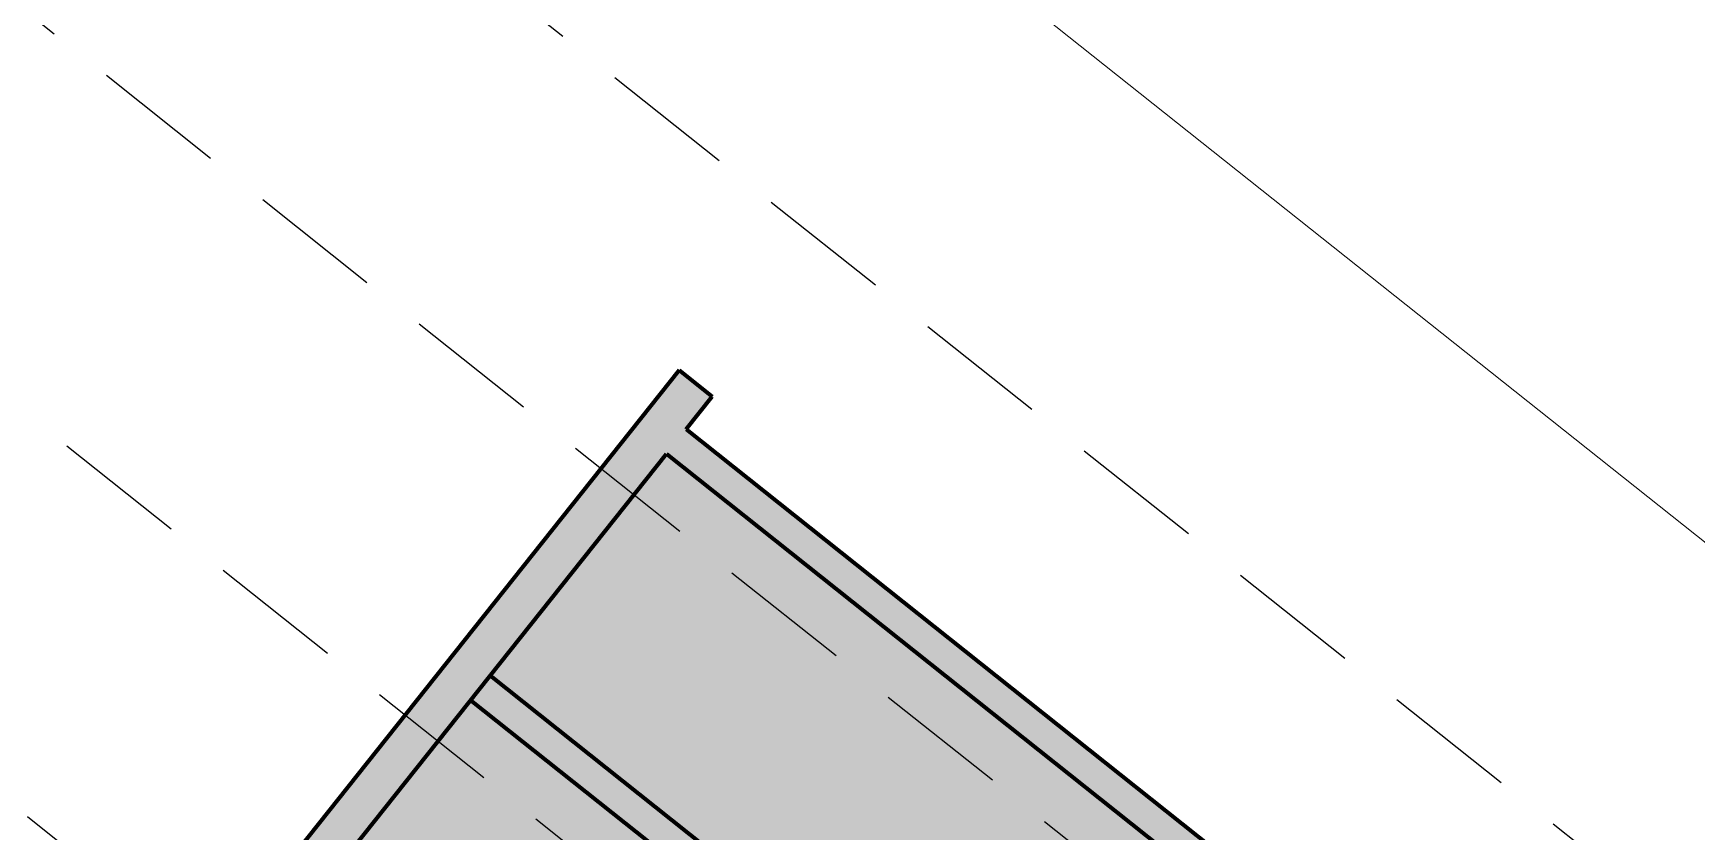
# Model space of a CAD drawing. Header units: metres. Extents: x -664657 to -643449, y -1076720 to -1062383.
# Drawn here: x -657378.26 to -657362.4, y -1068392.53 to -1068384.92 of the extents above; entities that cross this region are included whole.
import ezdxf

# ---------------------------------------------------------------- set-up
doc = ezdxf.new("R2010")
doc.units = ezdxf.units.M
doc.header["$LTSCALE"] = 0.1
doc.linetypes.add('DASHED', pattern=[19.05, 12.7, -6.35])
doc.layers.get('0').update_dxf_attribs({"color": 8, "lineweight": 9})
doc.layers.add('AA_THER_silná', color=1, linetype='Continuous', lineweight=70)
doc.layers.add('AA_THER_srafy', color=52, linetype='Continuous')
doc.layers.add('AA_THER_čárkovaná', color=5, linetype='DASHED')

msp = doc.modelspace()

# ---------------------------------------------------------------- hatches: boundary and pattern name
at = {"layer": 'AA_THER_srafy'}
h = msp.add_hatch(color=250, dxfattribs=at)
h.dxf.hatch_style = 1
h.paths.add_polyline_path([(-657358.012, -1068399.331), (-657358.325, -1068399.082), (-657358.574, -1068399.395), (-657372.037, -1068388.691), (-657371.788, -1068388.378), (-657372.102, -1068388.129), (-657372.848, -1068389.067), (-657372.535, -1068389.316), (-657372.224, -1068388.925), (-657358.761, -1068399.63), (-657359.072, -1068400.021), (-657358.759, -1068400.27)])
h = msp.add_hatch(color=31, dxfattribs=at)
h.dxf.hatch_style = 1
h.paths.add_polyline_path([(-657376.269, -1068394.013), (-657377.639, -1068395.735), (-657364.175, -1068406.44), (-657362.806, -1068404.717)])
h.paths.add_polyline_path([(-657362.806, -1068404.717), (-657362.495, -1068404.326), (-657375.958, -1068393.622), (-657376.269, -1068394.013)])
h.paths.add_polyline_path([(-657362.308, -1068404.091), (-657360.939, -1068402.369), (-657374.402, -1068391.664), (-657375.771, -1068393.387)])
h.paths.add_polyline_path([(-657360.939, -1068402.369), (-657360.628, -1068401.978), (-657374.091, -1068391.274), (-657374.402, -1068391.664)])
h.paths.add_polyline_path([(-657360.441, -1068401.743), (-657359.072, -1068400.021), (-657372.535, -1068389.316), (-657373.904, -1068391.039)])
h.paths.add_polyline_path([(-657372.224, -1068388.925), (-657372.535, -1068389.316), (-657359.072, -1068400.021), (-657358.761, -1068399.63)])
h = msp.add_hatch(color=250, dxfattribs=at)
h.dxf.hatch_style = 1
h.paths.add_polyline_path([(-657372.535, -1068389.316), (-657372.848, -1068389.067), (-657374.715, -1068391.415), (-657374.402, -1068391.664)])
h = msp.add_hatch(color=250, dxfattribs=at)
h.dxf.hatch_style = 1
h.paths.add_polyline_path([(-657358.759, -1068400.27), (-657359.072, -1068400.021), (-657360.441, -1068401.743), (-657373.904, -1068391.039), (-657374.091, -1068391.274), (-657360.628, -1068401.978), (-657360.939, -1068402.369), (-657360.626, -1068402.618)])
h = msp.add_hatch(color=250, dxfattribs=at)
h.dxf.hatch_style = 1
h.paths.add_polyline_path([(-657374.402, -1068391.664), (-657374.715, -1068391.415), (-657376.582, -1068393.764), (-657376.269, -1068394.013)])

# ---------------------------------------------------------------- linework, layer by layer
at = {"color": 5}
msp.add_line((-657382.777, -1068373.507), (-657312.16, -1068429.655), dxfattribs=at)
at = {"layer": 'AA_THER_silná'}
for p, q in [((-657372.102, -1068388.129), (-657378.449, -1068396.113)), ((-657372.102, -1068388.129), (-657371.788, -1068388.378)), ((-657372.037, -1068388.691), (-657371.788, -1068388.378)), ((-657372.037, -1068388.691), (-657358.574, -1068399.395)), ((-657377.639, -1068395.735), (-657372.224, -1068388.925)), ((-657372.224, -1068388.925), (-657358.761, -1068399.63)), ((-657373.904, -1068391.039), (-657360.441, -1068401.743)), ((-657374.091, -1068391.274), (-657360.628, -1068401.978))]:
    msp.add_line(p, q, dxfattribs=at)
at = {"layer": 'AA_THER_čárkovaná'}
for p, q in [((-657384.644, -1068375.855), (-657314.027, -1068432.003)), ((-657386.511, -1068378.203), (-657315.895, -1068434.351)), ((-657388.379, -1068380.551), (-657317.762, -1068436.699)), ((-657390.246, -1068382.9), (-657319.629, -1068439.048))]:
    msp.add_line(p, q, dxfattribs=at)

doc.saveas('drawing.dxf')
